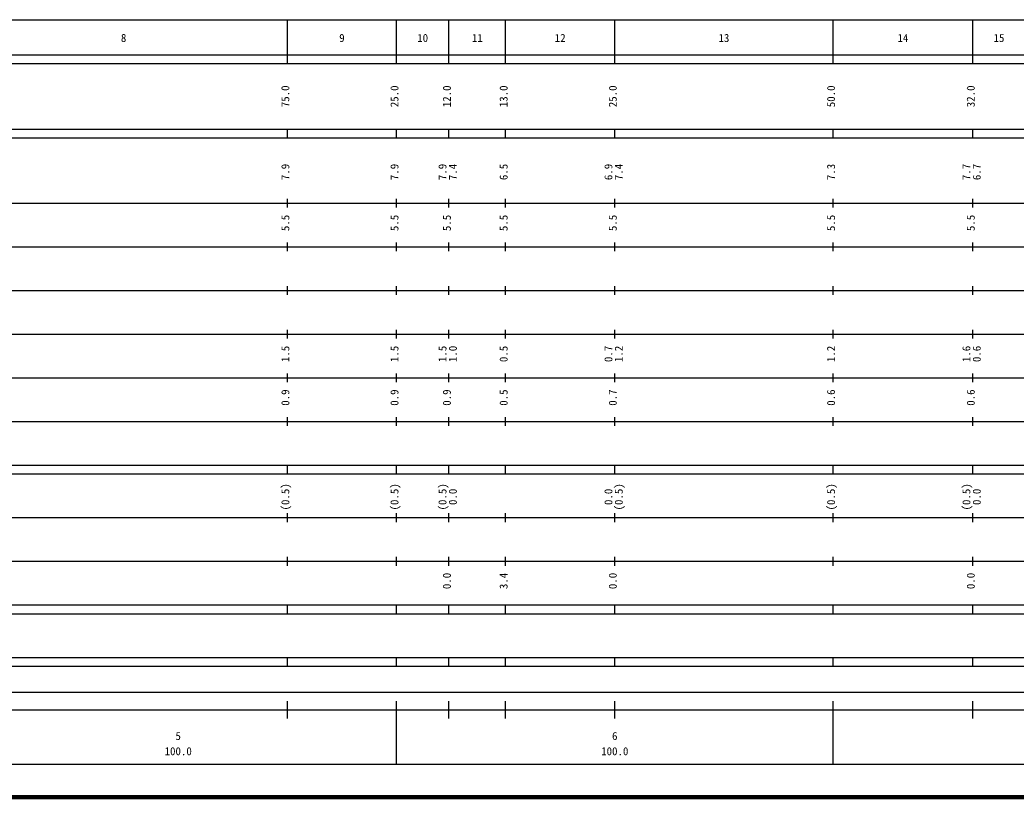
# Model space of a CAD drawing. Units: millimetres on the paper, enlarged 1000 times. Extents: x 40000 to 680000, y 20000 to 380000.
# Drawn here: x 281746 to 509920, y 20000 to 198000 of the extents above; entities that cross this region are included whole.
import ezdxf
from ezdxf.enums import TextEntityAlignment as Align

# ---------------------------------------------------------------- set-up
doc = ezdxf.new("R2010")
doc.units = ezdxf.units.MM
doc.header["$LTSCALE"] = 1000
doc.layers.add('M-TTL', color=2, linetype='Continuous', lineweight=140)
doc.layers.add('M-TTL-BAND', color=7, linetype='Continuous', lineweight=25)
doc.styles.add('ＭＳ ゴシック', font='')
doc.styles.get('ＭＳ ゴシック').set_extended_font_data('MS Gothic')

msp = doc.modelspace()

# ---------------------------------------------------------------- linework, layer by layer
at = {"layer": 'M-TTL'}
msp.add_line((40000, 20000), (680000, 20000), dxfattribs=at)
at = {"layer": 'M-TTL-BAND'}
for p, q in [((68000, 198000), (579000, 198000)), ((343000, 188000), (343000, 198000)), ((368000, 188000), (368000, 198000)), ((380000, 188000), (380000, 198000)), ((393000, 188000), (393000, 198000)), ((418000, 188000), (418000, 198000)), ((468000, 188000), (468000, 198000)), ((500000, 188000), (500000, 198000)), ((40000, 190000), (579000, 190000)), ((40000, 188000), (579000, 188000)), ((40000, 173000), (579000, 173000)), ((343000, 171000), (343000, 173000)), ((368000, 171000), (368000, 173000)), ((380000, 171000), (380000, 173000)), ((393000, 171000), (393000, 173000)), ((418000, 171000), (418000, 173000)), ((468000, 171000), (468000, 173000)), ((500000, 171000), (500000, 173000)), ((40000, 171000), (579000, 171000)), ((40000, 156000), (579000, 156000)), ((343000, 155000), (343000, 157000)), ((368000, 155000), (368000, 157000)), ((380000, 155000), (380000, 157000)), ((393000, 155000), (393000, 157000)), ((418000, 155000), (418000, 157000)), ((468000, 155000), (468000, 157000)), ((500000, 155000), (500000, 157000)), ((343000, 145000), (343000, 147000)), ((368000, 145000), (368000, 147000)), ((380000, 145000), (380000, 147000)), ((393000, 145000), (393000, 147000)), ((418000, 145000), (418000, 147000)), ((468000, 145000), (468000, 147000)), ((500000, 145000), (500000, 147000)), ((46000, 146000), (579000, 146000)), ((343000, 135000), (343000, 137000)), ((368000, 135000), (368000, 137000)), ((380000, 135000), (380000, 137000)), ((393000, 135000), (393000, 137000)), ((418000, 135000), (418000, 137000)), ((468000, 135000), (468000, 137000)), ((500000, 135000), (500000, 137000)), ((52000, 136000), (579000, 136000)), ((46000, 126000), (579000, 126000)), ((343000, 125000), (343000, 127000)), ((368000, 125000), (368000, 127000)), ((380000, 125000), (380000, 127000)), ((393000, 125000), (393000, 127000)), ((418000, 125000), (418000, 127000)), ((468000, 125000), (468000, 127000)), ((500000, 125000), (500000, 127000)), ((343000, 115000), (343000, 117000)), ((368000, 115000), (368000, 117000)), ((380000, 115000), (380000, 117000)), ((393000, 115000), (393000, 117000)), ((418000, 115000), (418000, 117000)), ((468000, 115000), (468000, 117000)), ((500000, 115000), (500000, 117000)), ((52000, 116000), (579000, 116000)), ((46000, 106000), (579000, 106000)), ((343000, 105000), (343000, 107000)), ((368000, 105000), (368000, 107000)), ((380000, 105000), (380000, 107000)), ((393000, 105000), (393000, 107000)), ((418000, 105000), (418000, 107000)), ((468000, 105000), (468000, 107000)), ((500000, 105000), (500000, 107000)), ((40000, 96000), (579000, 96000)), ((343000, 94000), (343000, 96000)), ((368000, 94000), (368000, 96000)), ((380000, 94000), (380000, 96000)), ((393000, 94000), (393000, 96000)), ((418000, 94000), (418000, 96000)), ((468000, 94000), (468000, 96000)), ((500000, 94000), (500000, 96000)), ((40000, 94000), (579000, 94000)), ((343000, 83000), (343000, 85000)), ((368000, 83000), (368000, 85000)), ((380000, 83000), (380000, 85000)), ((393000, 83000), (393000, 85000)), ((418000, 83000), (418000, 85000)), ((468000, 83000), (468000, 85000)), ((500000, 83000), (500000, 85000)), ((49000, 84000), (579000, 84000)), ((40000, 74000), (579000, 74000)), ((343000, 73000), (343000, 75000)), ((368000, 73000), (368000, 75000)), ((380000, 73000), (380000, 75000)), ((393000, 73000), (393000, 75000)), ((418000, 73000), (418000, 75000)), ((468000, 73000), (468000, 75000)), ((500000, 73000), (500000, 75000)), ((40000, 64000), (579000, 64000)), ((343000, 62000), (343000, 64000)), ((368000, 62000), (368000, 64000)), ((380000, 62000), (380000, 64000)), ((393000, 62000), (393000, 64000)), ((418000, 62000), (418000, 64000)), ((468000, 62000), (468000, 64000)), ((500000, 62000), (500000, 64000)), ((40000, 62000), (579000, 62000)), ((40000, 52000), (579000, 52000)), ((343000, 50000), (343000, 52000)), ((368000, 50000), (368000, 52000)), ((380000, 50000), (380000, 52000)), ((393000, 50000), (393000, 52000)), ((418000, 50000), (418000, 52000)), ((468000, 50000), (468000, 52000)), ((500000, 50000), (500000, 52000)), ((40000, 50000), (579000, 50000)), ((71000, 44000), (565000, 44000)), ((343000, 38000), (343000, 42000)), ((368000, 27500), (368000, 42000)), ((380000, 38000), (380000, 42000)), ((393000, 38000), (393000, 42000)), ((418000, 38000), (418000, 42000)), ((468000, 27500), (468000, 42000)), ((500000, 38000), (500000, 42000)), ((40000, 40000), (579000, 40000)), ((68000, 27500), (579000, 27500))]:
    msp.add_line(p, q, dxfattribs=at)

# ---------------------------------------------------------------- texts
at = {"layer": 'M-TTL-BAND', "style": 'ＭＳ ゴシック'}
for s, p in [('8', (305500, 192405)), ('9', (355500, 192405)), ('10', (374000, 192405)), ('11', (386500, 192405)), ('12', (405500, 192405)), ('13', (443000, 192405)), ('14', (484000, 192405)), ('15', (506000, 192405)), ('5', (318000, 32523)), ('6', (418000, 32523)), ('100.0', (318000, 29033)), ('100.0', (418000, 29033))]:
    msp.add_text(s, height=1833, dxfattribs=at).set_placement(p, align=Align.BOTTOM_CENTER)
for s, p in [('75.0', (344000, 180500)), ('25.0', (369000, 180500)), ('12.0', (381000, 180500)), ('13.0', (394000, 180500)), ('25.0', (419000, 180500)), ('50.0', (469000, 180500)), ('32.0', (501000, 180500)), ('7.9', (344000, 163174)), ('7.9', (369000, 163174)), ('7.9', (380000, 163174)), ('7.4', (382370, 163174)), ('6.5', (394000, 163174)), ('6.9', (418000, 163174)), ('7.4', (420370, 163174)), ('7.3', (469000, 163174)), ('7.7', (500000, 163174)), ('6.7', (502370, 163174)), ('5.5', (344000, 151500)), ('5.5', (369000, 151500)), ('5.5', (381000, 151500)), ('5.5', (394000, 151500)), ('5.5', (419000, 151500)), ('5.5', (469000, 151500)), ('5.5', (501000, 151500)), ('1.5', (344000, 121500)), ('1.5', (369000, 121500)), ('1.5', (380000, 121500)), ('1.0', (382370, 121500)), ('0.5', (394000, 121500)), ('0.7', (418000, 121500)), ('1.2', (420370, 121500)), ('1.2', (469000, 121500)), ('1.6', (500000, 121500)), ('0.6', (502370, 121500)), ('0.9', (344000, 111500)), ('0.9', (369000, 111500)), ('0.9', (381000, 111500)), ('0.5', (394000, 111500)), ('0.7', (419000, 111500)), ('0.6', (469000, 111500)), ('0.6', (501000, 111500)), ('(0.5)', (344000, 88764)), ('(0.5)', (369000, 88764)), ('(0.5)', (380000, 88764)), ('(0.5)', (420370, 88764)), ('(0.5)', (469000, 88764)), ('(0.5)', (500000, 88764)), ('0.0', (382370, 88764)), ('0.0', (418000, 88764)), ('0.0', (502370, 88764)), ('0.0', (381000, 69500)), ('3.4', (394000, 69500)), ('0.0', (419000, 69500)), ('0.0', (501000, 69500))]:
    msp.add_text(s, height=1833, rotation=90, dxfattribs=at).set_placement(p, align=Align.BOTTOM_CENTER)

doc.saveas('drawing.dxf')
